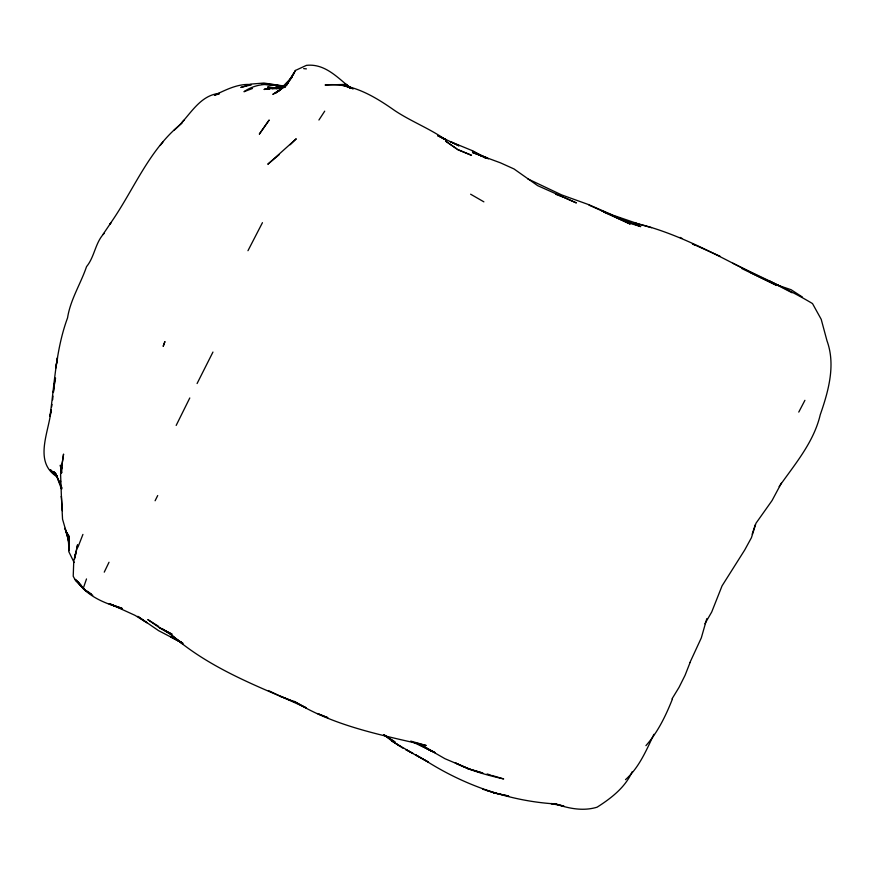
<?xml version="1.0" encoding="UTF-8"?>
<svg xmlns="http://www.w3.org/2000/svg" width="875" height="875" viewBox="0 0 875 875"><rect width="100%" height="100%" fill="white"/><g stroke="black" fill="none" stroke-linecap="round" stroke-linejoin="round"><path stroke-width="1.31" d="M61.414 496.934L60.605 474.491L63.569 454.081L61.83 465.664M61.633 466.955L61.589 472.992L60.331 465.128L61.491 472.719L61.578 466.342L61.72 469M52.653 399.798L52.992 396.091M53.375 392.503L54.906 380.472L53.32 392.394M74.977 557.473L77.569 544.808L75.009 556.828M75.031 556.708L75.491 553.678L73.773 560.897L73.216 576.22L75.655 580.814L86.056 590.723M55.081 380.57L55.552 377.978M51.089 409.653C49.306 431.353 33.086 461.65 56.853 476.623M51.57 407.061L52.041 404.469M51.286 409.948L49.952 416.391C54.644 383.327 55.825 349.541 67.55 317.887C70.383 299.622 80.653 283.927 86.538 266.645C94.73 256.703 95.2 242.473 104.245 233.286M83.355 588.066L86.505 578.944M706.814 618.625L701.323 637.853L689.948 662.484M752.172 534.209L755.322 524.672M293.103 75.206L295.411 70.459L306.414 65.362C324.898 63.328 337.608 77.612 350.678 88.167M77.93 547.236L82.928 534.406M689.981 662.769L685.059 675.325L679.044 687.345L672.033 698.852M672.416 699.059C665.766 715.75 657.945 732.08 645.925 745.642M781.462 482.967L772.045 500.566L756 523.217L751.439 537.677L744.712 549.992L722.061 585.856L711.703 612.03L704.878 623.777M653.909 734.322C646.253 750.433 639.122 767.561 625.494 779.658M104.256 572.152L109.014 562.253M632.111 771.816C625.319 787.347 611.078 798.317 597.078 807.198C582.75 811.53 568.148 808.391 554.422 803.589L563.948 806.127L550.966 803.556L556.172 803.873M189.788 397.961L176.17 425.425M155.105 500.762L157.697 495.545M197.083 383.534L212.953 352.056M247.964 250.709L262.445 222.677M798.766 412.092L804.912 400.323M288.148 82.502L286.595 85.159L295.411 70.459M293.803 73.205L284.627 87.533L292.02 77.23M318.927 120.017L324.712 111.158M103.173 234.15L110.895 222.764L109.769 224.273C133.689 190.63 148.597 149.537 181.989 123.2M779.155 486.577C794.927 464.155 813.859 442.127 820.236 414.783C828.341 391.519 835.855 365.137 827.028 340.922L821.209 319.32L812.503 303.57C787.041 288.28 759.456 276.642 732.889 263.233M160.169 145.469L162.98 141.947M291.9 77.197L278.567 91L281.717 88.583M174.136 130.222C188.858 117.917 198.188 95.55 219.177 93.384M184.428 119.908L182.328 122.008L182.919 121.417M290.139 144.769L296.253 138.786L267.794 164.259L279.158 154.678M283.041 87.533L276.008 92.903L281.127 89.25M281.673 88.55L272.825 94.423L283.577 87.5M252.459 88.484L243.983 91.722C255.752 83.42 270.266 82.764 283.708 86.734M219.406 93.866L214.408 95.233C226.012 89.841 238.022 83.42 251.234 84.569M251.191 84.853L240.811 87.467L251.169 84.077L263.9 83.038L285.152 86.198M282.625 87.741L276.216 88.736M269.566 89.031L264.217 89.414L279.191 87.62L281.619 88.189M264.217 89.414L267.367 89.173M272.245 88.834L277.605 88.452M351.553 88.069L343.12 84.481L325.084 85.017C350.875 82.086 374.336 96.217 394.603 110.48C411.075 121.483 429.8 128.537 446.009 140L437.741 135.658M556.336 803.994C510.278 801.38 465.511 785.75 426.606 761.217L415.297 754.677L428.291 762.027L405.705 749.536L412.902 753.386M276.467 87.905L267.564 87.073L273.787 87.981M273.678 85.247L262.172 84.164L274.52 85.028L283.489 86.767M303.68 68.622L306.392 68.884M275.406 85.805L277.933 86.188M280.459 86.57L284.255 87.139M275.658 85.542L283.369 87.052M651.536 227.675L634.287 222.906C684.425 234.489 728.208 262.227 774.178 283.938L750.159 272.223L776.825 285.48L741.945 268.603M283.697 86.866L281.291 86.264L283.675 86.942M281.772 88.342L279.191 87.62L281.772 88.397M637.962 223.792L638.52 223.956L612.981 215.206L588.503 204.564L561.619 194.895L527.767 178.85M492.155 775.512L503.672 778.947C487.058 775.13 470.444 770.777 455.23 762.858L469.809 769.234L482.923 773.095L467.392 768.425L469.809 769.234L444.948 758.702L421.509 745.227L435.356 752.763L410.747 741.092L426.202 745.511C380.986 734.902 334.316 726.217 294.175 701.345L306.228 707.809L280.908 696.478L294.875 702.002L280.908 696.478M627.003 222.381L640.697 226.603L603.991 212.177L630.197 224.044L616.919 217.777M482.562 789.173L495.873 793.297L508.714 796.064L493.216 792.695L495.873 793.297L486.741 790.442M487.058 773.948L490.875 775.13M341.852 84.93L350.317 87.959M555.734 194.316L563.161 197.105M442.356 138.228L446.064 139.705L437.762 135.548L459.025 145.852L450.472 141.684L472.981 150.938L485.636 158.069L472.894 151.517M318.587 714.011L327.863 717.697L317.384 713.519M110.961 604.341L122.205 608.902L109.047 603.805L121.986 608.245C105.055 603.575 87.445 596.553 77.361 581.361L81.517 585.878M457.745 149.702L471.494 155.291L458.019 149.636L445.55 141.061L456.63 148.914M110.884 604.319L135.056 615.366L146.88 622.716L137.955 616.448M720.191 256.32L692.42 243.873L694.531 244.869M601.3 210.602L628.994 222.414M564.364 197.63L576.384 202.923L537.666 185.653L514.008 168.952L500.434 162.827L472.544 152.534L486.292 157.62L472.423 151.287L481.666 156.209M588.984 205.1L622.409 220.106M792.061 292.775L769.07 280.864L778.389 285.458L777.361 285.086L791.098 289.712L802.462 297.084M268.363 690.539L281.805 696.894C242.966 680.433 203.7 663.152 171.62 635.086L182.777 643.978L171.314 635.753L181.945 642.666M343.12 84.481L350.35 87.938M432.917 751.702L419.442 744.647L431.244 751.012L421.509 745.227M413.022 753.506L393.061 741.88L383.775 734.683M680.072 237.409L682.041 238.438M418.086 743.422L420.372 744.625M181.902 642.764L170.778 636.869L182.941 643.333L158.561 630.634L137.769 616.372M353.084 89.031L344.323 84.241L349.934 87.762M485.122 157.073L488.392 158.878M470.619 194.206L483.886 201.852M384.016 735.208L395.041 742.011L383.862 734.617M158.769 626.467L147.777 619.577L159.294 627.638L172.025 634.145L159.436 627.648L171.653 634.944L162.006 628.578M92.75 595.295L85.247 590.505L75.359 579.381L81.605 585.998M399.941 746.211L391.672 740.666L402.828 748.147M87.062 591.052L91.492 594.158M350.558 87.642L345.472 84.022L350.591 87.861M57.072 476.208L50.389 469.722L56.995 476.525M77.361 581.361L83.923 589.444M57.433 476.514L53.812 471.614L56.995 476.875L55.344 473.014L61.939 487.9M74.102 562.461L68.884 551.841L68.862 535.708L68.983 550.648L68.02 534.166L68.666 539.514M59.259 481.753L56.011 474.392L61.359 488.775M66.073 531.377L62.541 519.17L61.381 496.377L62.377 510.792M66.172 531.508L64.958 528.281L68.513 540.52M61.13 486.686L61.83 488.928M68.808 540.433L66.117 531.486L68.698 540.225M68.578 538.825L66.894 532.481L68.677 542.566M74.725 558.163L74.802 558.731M60.572 480.977L60.616 481.698M56.612 362.742L55.792 368.025L57.498 357.755L56.612 362.742M164.861 341.731L163.242 346.183L164.861 341.731M269.062 120.192L259.405 134.006L269.062 120.192"/></g></svg>
